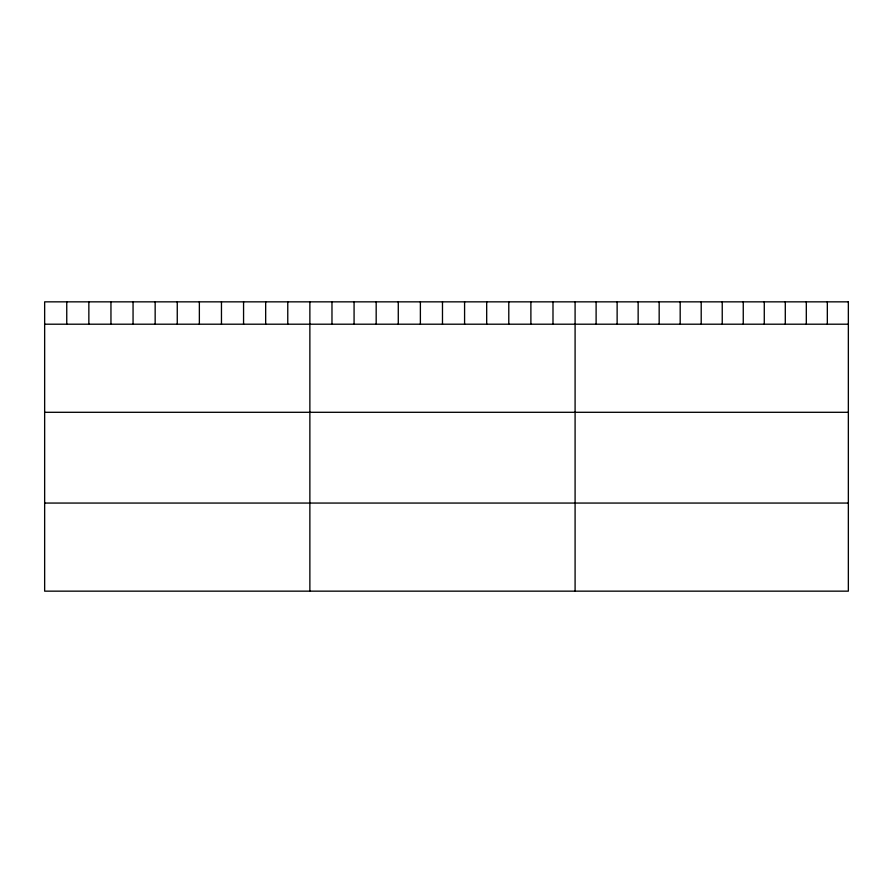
<?xml version="1.0" encoding="UTF-8"?>
<svg xmlns="http://www.w3.org/2000/svg" width="893" height="893" viewBox="0 0 893 893"><rect width="100%" height="100%" fill="white"/><g stroke="black" fill="none" stroke-linecap="round" stroke-linejoin="round"><path stroke-width="1.34" d="M44.65 324.204L848.35 324.204M44.65 412.298L848.35 412.298M44.65 503.06L848.35 503.06M827.331 301.845L827.331 324.204M806.312 301.845L806.312 324.204M785.293 301.845L785.293 324.204M764.274 301.845L764.274 324.204M743.255 301.845L743.255 324.204M722.236 301.845L722.236 324.204M701.206 301.845L701.206 324.204M680.187 301.845L680.187 324.204M659.168 301.845L659.168 324.204M638.149 301.845L638.149 324.204M617.13 301.845L617.13 324.204M596.111 301.845L596.111 324.204M575.092 301.845L575.092 591.155M552.99 301.845L552.99 324.204M530.889 301.845L530.889 324.204M508.787 301.845L508.787 324.204M486.685 301.845L486.685 324.204M464.583 301.845L464.583 324.204M442.481 301.845L442.481 324.204M420.38 301.845L420.38 324.204M398.278 301.845L398.278 324.204M376.176 301.845L376.176 324.204M354.075 301.845L354.075 324.204M331.973 301.845L331.973 324.204M309.871 301.845L309.871 591.155M287.769 301.845L287.769 324.204M265.668 301.845L265.668 324.204M243.566 301.845L243.566 324.204M221.464 301.845L221.464 324.204M199.362 301.845L199.362 324.204M177.261 301.845L177.261 324.204M155.159 301.845L155.159 324.204M133.057 301.845L133.057 324.204M110.955 301.845L110.955 324.204M88.853 301.845L88.853 324.204M66.752 301.845L66.752 324.204M848.35 301.845L44.65 301.845L44.65 591.155L848.35 591.155L848.35 301.845"/></g></svg>
